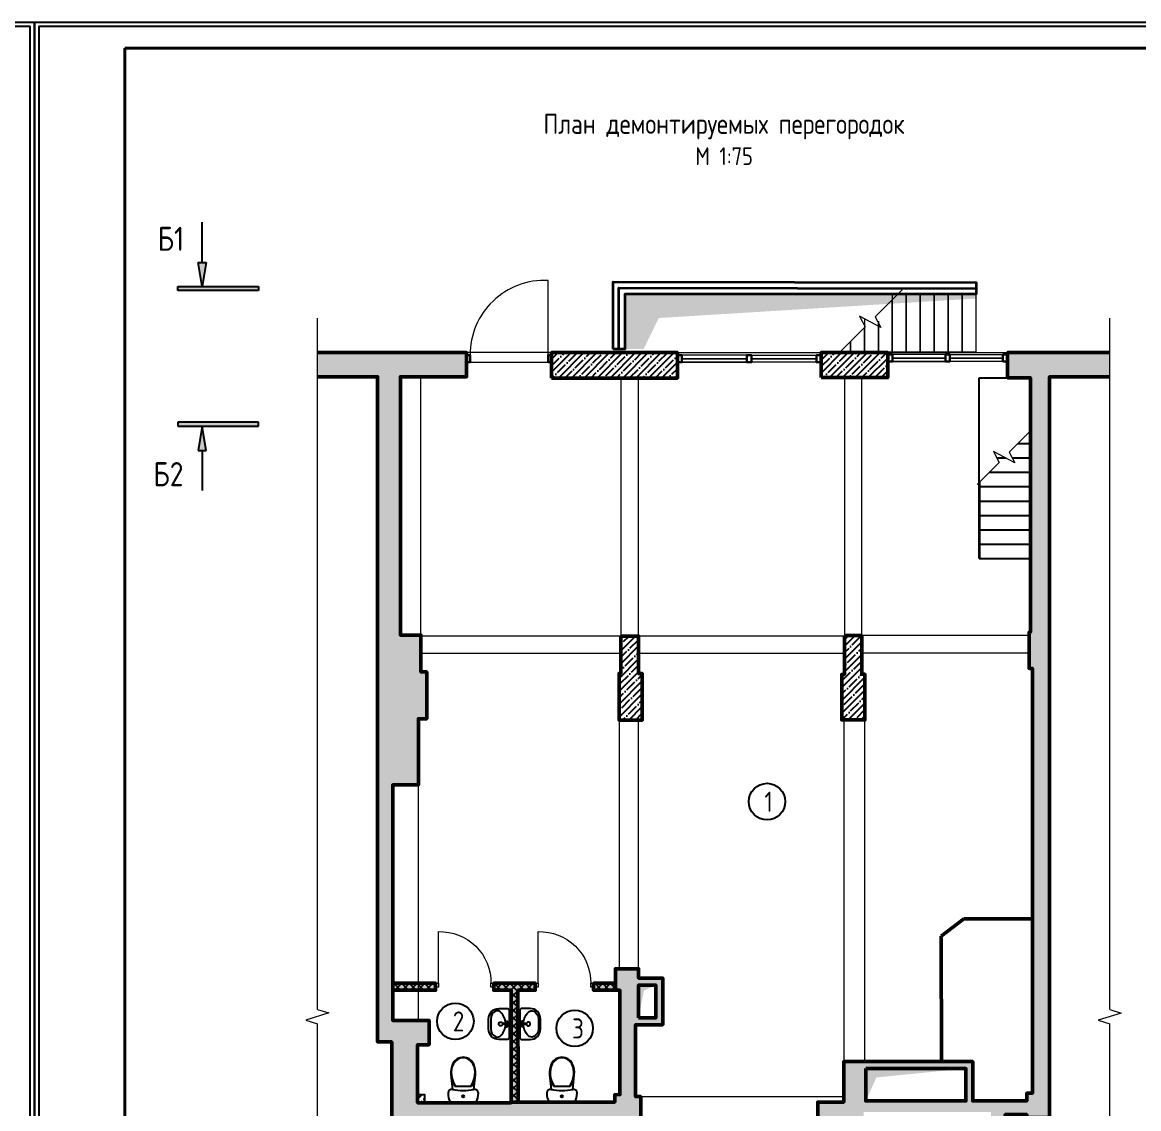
# Model space of a CAD drawing. Header units: millimetres. Extents: x -85477 to 745244, y -3684 to 128206.
# Drawn here: x 671153 to 690606, y 78440 to 97364 of the extents above; entities that cross this region are included whole.
import ezdxf
from ezdxf.enums import TextEntityAlignment as Align

# ---------------------------------------------------------------- set-up
doc = ezdxf.new("R2010")
doc.units = ezdxf.units.MM
doc.linetypes.add('ACAD_ISO02W100', pattern=[15, 12, -3])
for name, color, linetype in [('SANTEH', 30, 'Continuous'), ('БЛОКИ', 7, 'Continuous'), ('ФОРМАТ', 7, 'Continuous')]:
    doc.layers.add(name, color=color, linetype=linetype)
doc.layers.add('РАЗМЕРЫ', color=5, linetype='Continuous', lineweight=15)
doc.layers.add('СТЕНЫ 01', color=7, linetype='Continuous', lineweight=50)
doc.layers.add('ШТРИХОВКА', color=3, linetype='Continuous', transparency=0.5)
doc.styles.add('ism - 02', font='simplex.shx', dxfattribs={"width": 0.8, "oblique": 15, "height": 150})
doc.styles.get("Standard").update_dxf_attribs({"font": 'arial.ttf'})
doc.styles.add('TITLE', font='romant.shx', dxfattribs={"width": 0.8})
doc.linetypes.add('ограждение2', pattern='A,6.35,-2.54,[132,ltypeshp.shx,S=2.54,R=0,X=-2.54,Y=0],-2.54,25.4', length=36.83)
doc.dimstyles.new('горизонтальный М100', dxfattribs={"dimscale": 100, "dimtxt": 3, "dimasz": 2, "dimexe": 2, "dimexo": 1, "dimgap": 1, "dimtad": 1, "dimtih": 1, "dimtoh": 1, "dimdec": 0, "dimzin": 1, "dimdsep": 46, "dimtxsty": 'Standard', "dimblk": 'OBLIQUE', "dimcen": 0, "dimdle": 2, "dimadec": 0, "dimazin": 0, "dimtfac": 1, "dimtdec": 0, "dimtmove": 0, "dimatfit": 3, "dimfxl": 1, "dimtolj": 1, "dimtzin": 0, "dimarcsym": 0})

# ---------------------------------------------------------------- blocks, each defined once
blk = doc.blocks.new('*D318')
at = {"layer": 'Defpoints', "color": 0, "linetype": 'ByBlock', "ltscale": 1.333333, "transparency": 16777216}
for p in [(0, 594), (0, 594), (0, 0)]:
    blk.add_point(p, dxfattribs=at)
at = {"layer": 'ФОРМАТ', "color": 0, "linetype": 'ByBlock', "lineweight": -2, "ltscale": 1.333333, "transparency": 16777216}
blk.add_line((0, 0), (0, 594), dxfattribs=at)
at = {"layer": 'ФОРМАТ', "color": 0, "linetype": 'ByBlock', "lineweight": -2, "ltscale": 1.333333, "transparency": 16777216, "insert": (-25.29, 3.78), "char_height": 150, "attachment_point": 5, "style": 'ism - 02'}
blk.add_mtext('\\A1;{\\H0.012x;594}', dxfattribs=at)
blk = doc.blocks.new('_None')
blk = doc.blocks.new('*U379')
at = {"layer": 'РАЗМЕРЫ', "color": 0, "ltscale": 100}
for p, q in [((-330, -330), (141, 141)), ((-233, -515), (-604, -321)), ((-604, -321), (-507, -507)), ((-330, -330), (-233, -515)), ((-978, -978), (-507, -507))]:
    blk.add_line(p, q, dxfattribs=at)
blk = doc.blocks.new('*U125')
at = {"layer": 'РАЗМЕРЫ', "color": 0, "ltscale": 100}
for p, q in [((0, -11842.5), (0, 200)), ((0, -11842.5), (200, -11905)), ((200, -11905), (-200, -12030)), ((-200, -12030), (0, -12092.5)), ((0, -24135), (0, -12092.5))]:
    blk.add_line(p, q, dxfattribs=at)
blk = doc.blocks.new('WC LT_99')
at = {"layer": 'SANTEH', "linetype": 'Continuous'}
for p, q in [((31, 650), (18, 619)), ((409, 650), (31, 650)), ((422, 619), (409, 650)), ((2, 554), (0, 520)), ((0, 520), (5, 498)), ((8, 587), (2, 554)), ((5, 498), (20, 479)), ((18, 619), (8, 587)), ((420, 479), (435, 498)), ((432, 587), (422, 619)), ((438, 554), (432, 587)), ((435, 498), (440, 520)), ((440, 520), (438, 554)), ((20, 479), (40, 469)), ((40, 469), (64, 469)), ((64, 469), (41, 257)), ((60, 341), (48, 300)), ((68, 341), (56, 299)), ((77, 381), (60, 341)), ((86, 381), (68, 341)), ((98, 419), (77, 381)), ((107, 419), (86, 381)), ((342, 419), (98, 419)), ((354, 381), (333, 419)), ((363, 381), (342, 419)), ((372, 341), (354, 381)), ((380, 341), (363, 381)), ((384, 299), (372, 341)), ((399, 257), (376, 469)), ((376, 469), (400, 469)), ((392, 300), (380, 341)), ((400, 469), (420, 479)), ((41, 257), (39, 215)), ((39, 215), (44, 173)), ((48, 300), (41, 257)), ((44, 173), (54, 132)), ((49, 256), (47, 215)), ((47, 215), (52, 174)), ((56, 299), (49, 256)), ((52, 174), (62, 134)), ((378, 134), (388, 174)), ((391, 256), (384, 299)), ((386, 132), (396, 173)), ((388, 174), (393, 215)), ((393, 215), (391, 256)), ((399, 257), (392, 300)), ((396, 173), (401, 215)), ((401, 215), (399, 257)), ((54, 132), (70, 92)), ((62, 134), (78, 96)), ((70, 92), (97, 54)), ((78, 96), (102, 60)), ((97, 54), (132, 25)), ((102, 60), (136, 32)), ((132, 25), (174, 6)), ((136, 32), (176, 14)), ((174, 6), (220, 0)), ((176, 14), (220, 8)), ((220, 8), (264, 14)), ((220, 0), (266, 6)), ((264, 14), (304, 32)), ((266, 6), (308, 25)), ((304, 32), (338, 60)), ((308, 25), (343, 54)), ((338, 60), (362, 96)), ((343, 54), (370, 92)), ((362, 96), (378, 134)), ((370, 92), (386, 132))]:
    blk.add_line(p, q, dxfattribs=at)
blk.add_lwpolyline([(376, 469), (338, 475), (299, 480), (259, 483), (220, 484), (181, 483), (141, 480), (102, 475), (64, 469)], dxfattribs=at)
blk.add_circle((220, 567), 15, dxfattribs=at)
blk = doc.blocks.new('s_46')
at = {"ltscale": 600}
h = blk.add_hatch(color=256, dxfattribs=at)
edge = h.paths.add_edge_path()
edge.add_line((13, 62), (14, 54))
edge.add_ellipse((4, 52), major_axis=(-10.1, 0), ratio=1, start_angle=540, end_angle=550.1755, ccw=False)
edge.add_arc((4, 52), 10.1, 270, 360, ccw=False)
edge.add_line((4, 42), (4, 41))
edge.add_line((4, 41), (12, 41))
edge.add_arc((4, 52), 13.4, 304.6981, 406.4848)
h.paths.add_polyline_path([(4, 41), (-3, 41, 0.152567), (4, 39)])
h.paths.add_polyline_path([(12, 41), (4, 41), (4, 39, 0.152567)])
h.paths.add_polyline_path([(-6, 54), (-5, 62, 0.475833), (-3, 41), (4, 41), (4, 42, -0.46724)])
for p, q in [((-6, 52), (-1, 110)), ((-6, 52), (-1, 110)), ((9, 110), (14, 54)), ((14, 52), (9, 110)), ((14, 54), (14, 52))]:
    blk.add_line(p, q, dxfattribs=at)
blk.add_lwpolyline([(-221, 171, -0.414214), (-71, 321), (79, 321, -0.414214), (229, 171), (229, 41), (209, 21), (-201, 21), (-221, 41)], format="xyb", close=True, dxfattribs=at)
blk.add_lwpolyline([(12, 75, 0.181638), (172, 142, 0.326351), (188, 223, 0.289814), (79, 291), (-71, 291, 0.289814), (-179, 223, 0.326351), (-164, 142, 0.181638), (-4, 75)], format="xyb", dxfattribs=at)
for points in [[(-17, 67), (-17, 68), (-17, 68), (-17, 68), (-18, 68), (-18, 68), (-18, 68), (-18, 68), (-18, 68), (-18, 68), (-18, 69), (-19, 69), (-19, 69), (-19, 69), (-19, 69), (-19, 69), (-19, 69), (-19, 69), (-20, 69), (-20, 69), (-20, 69), (-20, 69), (-20, 70), (-21, 70), (-21, 70), (-21, 70), (-21, 70), (-21, 70), (-21, 70), (-22, 70), (-22, 71), (-22, 71), (-22, 71), (-22, 71), (-22, 70), (-23, 70), (-23, 70), (-23, 70), (-23, 70), (-23, 70), (-24, 71), (-24, 71), (-24, 71), (-24, 71), (-24, 71), (-25, 71), (-25, 71), (-25, 71), (-25, 71), (-25, 71), (-25, 71), (-26, 71), (-26, 71), (-26, 71), (-26, 71), (-26, 71), (-27, 71), (-27, 71), (-27, 71), (-27, 71), (-27, 71), (-28, 71), (-28, 71), (-28, 71), (-28, 71), (-28, 71), (-29, 71), (-29, 70), (-29, 70), (-29, 70), (-29, 70), (-30, 70), (-30, 70), (-30, 70), (-31, 70), (-31, 70), (-31, 70), (-31, 69), (-32, 68), (-32, 68), (-33, 68), (-33, 68), (-34, 68), (-34, 68), (-34, 68), (-34, 67), (-34, 67), (-34, 67), (-34, 67), (-35, 67), (-35, 66), (-35, 66), (-35, 66), (-35, 66), (-36, 66), (-36, 66), (-36, 66), (-36, 65), (-36, 65), (-36, 65), (-36, 65), (-36, 65), (-36, 64), (-36, 64), (-36, 64), (-36, 64), (-36, 64), (-37, 64), (-37, 64), (-37, 63), (-37, 63), (-37, 63), (-37, 63), (-37, 63), (-37, 63), (-37, 62), (-37, 62), (-37, 62), (-37, 62), (-37, 62), (-37, 61), (-37, 61), (-37, 61), (-38, 61), (-38, 61), (-38, 61), (-38, 60), (-38, 60), (-38, 60), (-38, 60), (-38, 60), (-38, 59), (-37, 59), (-37, 59), (-37, 59), (-37, 59), (-37, 58), (-38, 58), (-38, 58), (-38, 58), (-38, 58), (-38, 57), (-38, 57), (-38, 57), (-38, 57), (-38, 57), (-37, 57), (-37, 56), (-37, 56), (-37, 56), (-37, 56), (-37, 56), (-37, 55), (-37, 55), (-37, 55), (-37, 55), (-37, 55), (-37, 54), (-37, 54), (-37, 54), (-37, 54), (-37, 54), (-36, 54), (-36, 54), (-36, 53), (-36, 53), (-36, 53), (-36, 53), (-36, 53), (-36, 52), (-36, 52), (-36, 52), (-36, 52), (-36, 52), (-36, 52), (-35, 51), (-35, 51), (-35, 51), (-35, 51), (-35, 51), (-34, 51), (-34, 51), (-34, 51), (-34, 51), (-34, 50), (-34, 50), (-34, 50), (-34, 50), (-34, 50), (-34, 49), (-33, 49), (-33, 49), (-33, 49), (-33, 49), (-33, 49), (-32, 49), (-32, 49), (-32, 49), (-32, 49), (-32, 49), (-32, 49), (-31, 48), (-31, 48), (-31, 48), (-31, 48), (-31, 48), (-31, 48), (-31, 48), (-30, 48), (-30, 48), (-30, 48), (-30, 48), (-30, 48), (-29, 48), (-29, 48), (-29, 47), (-29, 47), (-29, 47), (-28, 47), (-28, 47), (-28, 47), (-28, 47), (-28, 47), (-28, 47), (-27, 47), (-27, 47), (-27, 47), (-27, 47), (-27, 47), (-26, 47), (-26, 47), (-26, 47), (-26, 47), (-26, 47), (-25, 47), (-25, 47), (-25, 47), (-25, 46), (-25, 46), (-25, 47), (-24, 47), (-24, 47), (-24, 47), (-24, 47), (-24, 47), (-23, 47), (-23, 47), (-23, 47), (-23, 47), (-23, 47), (-22, 47), (-22, 47), (-22, 47), (-22, 47), (-22, 47), (-22, 47), (-21, 47), (-21, 47), (-21, 48), (-21, 48), (-21, 48), (-21, 48), (-20, 48), (-20, 48), (-20, 48), (-20, 48), (-20, 48), (-19, 48), (-19, 48), (-19, 48), (-19, 48), (-19, 48), (-19, 49), (-19, 49), (-18, 49), (-18, 49), (-18, 49), (-18, 50), (-18, 50), (-18, 50), (-18, 50), (-17, 50), (-17, 50), (-17, 50), (-17, 50), (-17, 50), (-17, 50), (-16, 50), (-16, 51), (-16, 51), (-16, 51), (-16, 51), (-16, 51), (-16, 52), (-16, 52), (-16, 52), (-16, 52), (-15, 52), (-15, 52), (-15, 52), (-15, 53), (-15, 53), (-15, 53), (-15, 53), (-15, 53), (-15, 53), (-15, 54), (-15, 54), (-15, 54), (-15, 54), (-15, 54), (-14, 55), (-14, 55), (-14, 55), (-14, 55), (-14, 55), (-14, 55), (-14, 56), (-14, 56), (-14, 56), (-14, 56), (-14, 56), (-14, 56), (-14, 57), (-14, 57), (-14, 57), (-14, 57), (-14, 57), (-14, 58), (-14, 58), (-13, 58), (-13, 58), (-13, 58), (-13, 59), (-13, 59), (-13, 59), (-13, 59), (-13, 59), (-13, 60), (-14, 60), (-14, 60), (-14, 60), (-14, 60), (-14, 60), (-14, 61), (-14, 61), (-14, 61), (-14, 61), (-14, 61), (-14, 62), (-14, 62), (-14, 62), (-14, 62), (-14, 62), (-14, 62), (-14, 63), (-14, 63), (-14, 63), (-15, 63), (-15, 63), (-15, 64), (-15, 64), (-15, 64), (-15, 64), (-15, 64), (-15, 65), (-15, 65), (-15, 65), (-15, 65), (-15, 65), (-15, 65), (-15, 65), (-16, 65), (-16, 66), (-16, 66), (-16, 66), (-16, 66), (-16, 66), (-16, 67), (-16, 67), (-16, 67), (-16, 67), (-17, 67), (-17, 67)], [(22, 61), (22, 61), (22, 61), (22, 62), (22, 62), (22, 62), (22, 62), (22, 62), (22, 62), (23, 63), (23, 63), (23, 63), (23, 63), (23, 63), (23, 64), (23, 64), (23, 64), (23, 64), (23, 64), (23, 65), (23, 65), (23, 65), (23, 65), (24, 65), (24, 65), (24, 65), (24, 65), (24, 66), (24, 66), (24, 66), (25, 66), (25, 66), (25, 67), (25, 67), (25, 67), (25, 67), (25, 67), (25, 67), (25, 67), (25, 68), (26, 68), (26, 68), (26, 68), (26, 68), (26, 68), (27, 68), (27, 68), (27, 68), (27, 69), (27, 69), (27, 69), (27, 69), (27, 69), (28, 69), (28, 69), (28, 69), (28, 69), (28, 69), (29, 69), (29, 69), (29, 70), (29, 70), (29, 70), (29, 70), (30, 70), (30, 70), (30, 70), (30, 70), (30, 71), (30, 71), (31, 71), (31, 71), (31, 70), (31, 70), (31, 70), (32, 70), (32, 70), (32, 70), (32, 71), (32, 71), (32, 71), (33, 71), (33, 71), (33, 71), (33, 71), (33, 71), (34, 71), (34, 71), (34, 71), (34, 71), (34, 71), (34, 71), (35, 71), (35, 71), (35, 71), (35, 71), (36, 71), (36, 71), (36, 71), (36, 71), (36, 71), (36, 71), (37, 71), (37, 71), (37, 71), (37, 70), (37, 70), (38, 70), (38, 70), (38, 70), (38, 70), (39, 70), (39, 70), (39, 70), (40, 70), (40, 69), (40, 68), (41, 68), (41, 68), (42, 68), (42, 68), (42, 68), (42, 68), (42, 67), (43, 67), (43, 67), (43, 67), (43, 67), (43, 66), (43, 66), (44, 66), (44, 66), (44, 66), (44, 66), (44, 66), (44, 65), (44, 65), (44, 65), (44, 65), (44, 65), (44, 64), (44, 64), (45, 64), (45, 64), (45, 64), (45, 64), (45, 64), (45, 63), (45, 63), (45, 63), (45, 63), (45, 63), (45, 63), (45, 62), (45, 62), (45, 62), (45, 62), (45, 62), (46, 61), (46, 61), (46, 61), (46, 61), (46, 61), (46, 61), (46, 60), (46, 60), (46, 60), (46, 60), (46, 60), (46, 59), (46, 59), (46, 59), (46, 59), (46, 59), (46, 58), (46, 58), (46, 58), (46, 58), (46, 58), (46, 57), (46, 57), (46, 57), (46, 57), (46, 57), (46, 57), (46, 56), (46, 56), (45, 56), (45, 56), (45, 56), (45, 55), (45, 55), (45, 55), (45, 55), (45, 55), (45, 54), (45, 54), (45, 54), (45, 54), (45, 54), (45, 54), (45, 54), (45, 53), (44, 53), (44, 53), (44, 53), (44, 53), (44, 52), (44, 52), (44, 52), (44, 52), (44, 52), (44, 52), (44, 51), (44, 51), (43, 51), (43, 51), (43, 51), (43, 51), (43, 51), (43, 51), (42, 51), (42, 50), (42, 50), (42, 50), (42, 50), (42, 50), (42, 49), (42, 49), (42, 49), (41, 49), (41, 49), (41, 49), (41, 49), (41, 49), (40, 49), (40, 49), (40, 49), (40, 49), (40, 48), (40, 48), (40, 48), (39, 48), (39, 48), (39, 48), (39, 48), (39, 48), (39, 48), (38, 48), (38, 48), (38, 48), (38, 48), (38, 48), (37, 47), (37, 47), (37, 47), (37, 47), (37, 47), (37, 47), (36, 47), (36, 47), (36, 47), (36, 47), (36, 47), (36, 47), (35, 47), (35, 47), (35, 47), (35, 47), (34, 47), (34, 47), (34, 47), (34, 47), (34, 47), (34, 47), (33, 46), (33, 46), (33, 47), (33, 47), (33, 47), (32, 47), (32, 47), (32, 47), (32, 47), (32, 47), (32, 47), (31, 47), (31, 47), (31, 47), (31, 47), (31, 47), (30, 47), (30, 47), (30, 47), (30, 47), (30, 47), (30, 48), (29, 48), (29, 48), (29, 48), (29, 48), (29, 48), (29, 48), (28, 48), (28, 48), (28, 48), (28, 48), (28, 48), (27, 48), (27, 48), (27, 49), (27, 49), (27, 49), (27, 49), (27, 49), (27, 50), (26, 50), (26, 50), (26, 50), (26, 50), (26, 50), (25, 50), (25, 50), (25, 50), (25, 50), (25, 50), (25, 51), (25, 51), (25, 51), (25, 51), (25, 51), (24, 52), (24, 52), (24, 52), (24, 52), (24, 52), (24, 52), (24, 52), (23, 53), (23, 53), (23, 53), (23, 53), (23, 53), (23, 53), (23, 54), (23, 54), (23, 54), (23, 54), (23, 54), (23, 55), (23, 55), (23, 55), (22, 55), (22, 55), (22, 55), (22, 56), (22, 56), (22, 56), (22, 56), (22, 56), (22, 56), (22, 57), (22, 57), (22, 57), (22, 57), (22, 57), (22, 58), (22, 58), (22, 58), (22, 58), (22, 58), (22, 59), (22, 59), (22, 59), (22, 59), (22, 59), (22, 60), (22, 60), (22, 60), (22, 60), (22, 60), (22, 60), (22, 61), (22, 61)]]:
    blk.add_lwpolyline(points, close=True, dxfattribs=at)
blk.add_circle((4, 146), 28, dxfattribs=at)
for centre, radius, start, end in [((4, 52), 10.1, 169.8245, 0), ((4, 108), 5.42, 24.6783, 155.3217)]:
    blk.add_arc(centre, radius, start, end, dxfattribs=at)
for centre, major_axis, ratio, start_param, end_param in [((4, 52), (-10.1, 0), 1, 6.10559, 9.602373), ((4, 110), (-4.93, 0), 0.641024, 3.141593, 6.283185)]:
    blk.add_ellipse(centre, major_axis=major_axis, ratio=ratio, start_param=start_param, end_param=end_param, dxfattribs=at)
blk = doc.blocks.new('*U133')
h = blk.add_hatch(color=0)
h.paths.add_polyline_path([(-750, 325), (-700, 325), (-700, 25)])
h.paths.add_polyline_path([(-700, 25), (-700, 325), (-650, 325)])
h.paths.add_polyline_path([(0, 25), (0, -25), (-1000, -25), (-1000, 25)])
h = blk.add_hatch(color=0)
h.paths.add_polyline_path([(11881, 325), (11831, 325), (11831, 25)])
h.paths.add_polyline_path([(11831, 25), (11831, 325), (11781, 325)])
h.paths.add_polyline_path([(11131, 25), (11131, -25), (12131, -25), (12131, 25)])
at = {"color": 0}
for p, q in [((-700, 325), (-700, 825)), ((11831, 325), (11831, 825)), ((-750, 325), (-650, 325)), ((-700, 25), (-750, 325)), ((-650, 325), (-700, 25)), ((11881, 325), (11781, 325)), ((11781, 325), (11831, 25)), ((11831, 25), (11881, 325)), ((-1000, 25), (0, 25)), ((-1000, -25), (-1000, 25)), ((0, 25), (0, -25)), ((12131, 25), (11131, 25)), ((11131, 25), (11131, -25)), ((12131, -25), (12131, 25)), ((0, -25), (-1000, -25)), ((11131, -25), (12131, -25))]:
    blk.add_line(p, q, dxfattribs=at)
at = {"color": 0, "style": 'TITLE', "width": 0.8}
for tag, p in [('ЗНАЧЕНИЕ_2', (-1070, 615)), ('ЗНАЧЕНИЕ_1', (12251, 620))]:
    blk.add_attdef(tag, text='', height=300, dxfattribs=at).set_placement(p, align=Align.MIDDLE_CENTER)
blk = doc.blocks.new('*U134')
h = blk.add_hatch(color=0)
h.paths.add_polyline_path([(-750, -325), (-700, -325), (-700, -25)])
h.paths.add_polyline_path([(-700, -25), (-700, -325), (-650, -325)])
h.paths.add_polyline_path([(0, -25), (0, 25), (-1000, 25), (-1000, -25)])
h = blk.add_hatch(color=0)
h.paths.add_polyline_path([(11881, -325), (11831, -325), (11831, -25)])
h.paths.add_polyline_path([(11831, -25), (11831, -325), (11781, -325)])
h.paths.add_polyline_path([(11131, -25), (11131, 25), (12131, 25), (12131, -25)])
at = {"color": 0}
for p, q in [((0, 25), (-1000, 25)), ((-1000, 25), (-1000, -25)), ((0, -25), (0, 25)), ((11131, -25), (11131, 25)), ((11131, 25), (12131, 25)), ((12131, 25), (12131, -25)), ((-1000, -25), (0, -25)), ((-700, -25), (-750, -325)), ((-650, -325), (-700, -25)), ((12131, -25), (11131, -25)), ((11781, -325), (11831, -25)), ((11831, -25), (11881, -325)), ((-750, -325), (-650, -325)), ((-700, -325), (-700, -825)), ((11881, -325), (11781, -325)), ((11831, -325), (11831, -825))]:
    blk.add_line(p, q, dxfattribs=at)
at = {"color": 0, "style": 'TITLE', "width": 0.8}
for tag, p in [('ЗНАЧЕНИЕ_2', (-1060, -615)), ('ЗНАЧЕНИЕ_1', (12220, -620))]:
    blk.add_attdef(tag, text='', height=300, dxfattribs=at).set_placement(p, align=Align.MIDDLE_CENTER)
blk = doc.blocks.new('*U1236')
at = {"layer": 'РАЗМЕРЫ', "color": 0, "ltscale": 100}
for p, q in [((-243, -243), (141, 141)), ((-146, -429), (-517, -234)), ((-517, -234), (-420, -420)), ((-243, -243), (-146, -429)), ((-804, -804), (-420, -420))]:
    blk.add_line(p, q, dxfattribs=at)
blk = doc.blocks.new('*U316')
at = {"layer": 'ФОРМАТ', "linetype": 'ByBlock', "lineweight": -2, "ltscale": 1.333333}
for p, q in [((0, 594), (-420, 594)), ((-420, 594), (-420, 0)), ((0, 0), (0, 594))]:
    blk.add_line(p, q, dxfattribs=at)
blk.add_lwpolyline([(-419, 1), (-1, 1), (-1, 593), (-419, 593)], close=True, dxfattribs=at)
at = {"layer": 'ФОРМАТ', "linetype": 'ByBlock', "lineweight": 40}
blk.add_lwpolyline([(-399, 588), (-6, 588), (-6, 6), (-399, 6)], close=True, dxfattribs=at)
at = {"layer": 'ФОРМАТ', "linetype": 'ByBlock', "lineweight": -2, "ltscale": 1.333333}
dim = blk.add_linear_dim(base=(0, 594), p1=(0, 0), p2=(0, 594), angle=90, text='{\\H0.012x;<>}', dimstyle='горизонтальный М100', override={"dimscale": 1, "dimasz": 0, "dimexe": 0, "dimexo": 0, "dimtxsty": 'ism - 02', "dimblk1": 'None', "dimblk2": 'None', "dimsah": 1, "dimdle": 0, "dimse1": 1, "dimse2": 1, "dimtmove": 2, "dimfxl": 0}, dxfattribs=at)
dim.commit()
dim.dimension.update_dxf_attribs({"geometry": '*D318', "text_midpoint": (-25.29, 3.78), "dimtype": 160})

msp = doc.modelspace()

# ---------------------------------------------------------------- hatches: boundary and pattern name
h = msp.add_hatch()
h.set_pattern_fill('ANSI37', color=3, scale=30, style=0)
h.paths.add_polyline_path([(681107.3, 80503.3), (681487.3, 80503.3), (681487.3, 80623.3), (681107.3, 80623.3)])
h.paths.add_polyline_path([(678354.3, 80503.3), (677609.3, 80503.3), (677609.3, 80623.3), (678354.3, 80623.3)])
edge = h.paths.add_edge_path()
edge.add_line((679791.5, 78552.8), (679669.5, 78552.8))
edge.add_line((679669.5, 78552.8), (679669.5, 80503.3))
edge.add_line((679669.5, 80503.3), (679368.3, 80503.3))
edge.add_line((679368.3, 80503.3), (679368.3, 80623.3))
edge.add_line((679368.3, 80623.3), (680090.6, 80623.3))
edge.add_line((680090.6, 80623.3), (680090.6, 80503.3))
edge.add_line((680090.6, 80503.3), (679789.5, 80503.3))
edge.add_line((679789.5, 80503.3), (679791.5, 78553.6))
at = {"layer": 'ШТРИХОВКА', "true_color": 0x636466}
h = msp.add_hatch(color=251, dxfattribs=at)
h.dxf.hatch_style = 1
h.paths.add_polyline_path([(681650.6, 91671.5), (681979, 91671.8), (682243.9, 92212.7), (687775.6, 92552.6), (687775.6, 92629.7), (681650.6, 92629.7)])
at = {"layer": 'ШТРИХОВКА', "true_color": 0x000000}
h = msp.add_hatch(dxfattribs=at)
h.set_pattern_fill('ANSI35', color=18, scale=25)
h.paths.add_polyline_path([(678264.3, 76160.3), (677980.3, 76160.3), (677980.3, 75600.3), (678264.3, 75600.3)], flags=16)
h.paths.add_polyline_path([(681891.3, 80021.3), (682191.3, 80021.3), (682191.3, 80593.3), (681891.3, 80593.3)], flags=16)
h.paths.add_polyline_path([(676296.2, 68894.3), (677291.3, 68894.3), (677291.3, 75600.3), (677591.3, 75600.3), (677591.3, 79603.3), (677342.3, 79603.3), (677342.3, 91189.3), (676296.2, 91189.4), (676296.2, 91609.4), (678894.3, 91609.4), (678894.3, 91189.3), (677742.3, 91189.3), (677742.3, 86690.3), (678099.3, 86690.3), (678099.3, 86047.3), (678199.3, 86047.3), (678199.3, 85233.3), (678054.3, 85233.3), (678054.3, 84078.3), (677609.3, 84078.3), (677609.3, 80623.3), (678354.3, 80623.3), (678354.3, 80503.3), (677609.3, 80503.3), (677609.3, 79978.3), (678239.9, 79978.3), (678239.9, 79553.3), (678039.5, 79553.3), (678039.5, 78543.3), (679669.5, 78543.3), (679669.5, 80503.3), (679368.3, 80503.3), (679368.3, 80623.3), (680090.6, 80623.3), (680090.6, 80503.3), (679789.5, 80503), (679791.5, 78553.6), (681477.3, 78553.6), (681477.3, 78683.3), (681567, 78683.3), (681567, 80503), (681487.3, 80503), (681487.3, 80503.3), (681107.3, 80503.3), (681107.3, 80623.3), (681487.3, 80623.3), (681487.3, 80878.3), (681891.3, 80878.3), (681891.3, 80713.3), (682311.3, 80713.3), (682311.3, 79901.3), (681838.3, 79901.3), (681838.3, 78649.3), (681928.3, 78649.3), (681928.3, 78229.3), (677980.3, 78229.3), (677980.3, 76280.3), (678384.3, 76280.3), (678384.3, 75480.3), (678186.3, 75480.3), (678186.3, 75210.3), (677591.3, 75210.3), (677591.3, 70568.3), (678029.3, 70568.3), (678029.3, 69418.3), (678179.3, 69418.3), (678179.3, 68894.3), (678469.3, 68894.3), (678469.3, 68360.3), (676296.2, 68360.3)])
h = msp.add_hatch(dxfattribs=at)
h.set_pattern_fill('ANSI35', color=18, scale=25)
h.paths.add_polyline_path([(685071.3, 91175.3), (686233.3, 91175.3), (686233.3, 91609.3), (685071.3, 91609.3)])
h.paths.add_polyline_path([(680374.3, 91166.3), (682567.3, 91166.3), (682567.3, 91609.3), (680374.3, 91609.3)])
h = msp.add_hatch(dxfattribs=at)
h.set_pattern_fill('ANSI35', color=18, scale=25)
h.paths.add_polyline_path([(685850.3, 79138.3), (687595.3, 79138.3), (687595.3, 78573.3), (685850.3, 78573.3)], flags=16)
h.paths.add_polyline_path([(690100.5, 68897.9), (690100.5, 68358.3), (687664.3, 68358.3), (687664.3, 68898.3), (687946.3, 68898.3), (687946.3, 75274.3), (688056.3, 75274.3), (688056.3, 75850.3), (685863.3, 75850.3), (685863.3, 76524.3), (685167.3, 76524.3), (685167.3, 76027.3), (684767.3, 76027.3), (684767.3, 76834.3), (685012.3, 76834.3), (685012.3, 77019.3), (685152.3, 77019.3), (685152.3, 76869.3), (685197.3, 76869.3), (685197.3, 76741.3), (686320.3, 76741.3), (686320.3, 76581.3), (686062.3, 76581.3), (686062.3, 76031.3), (688027.3, 76031.2), (688027.3, 76581.5), (687582.8, 76581), (687582.8, 76831.5), (688028.6, 76831.2), (688030.8, 78381.3), (685815.3, 78381.3), (685815.3, 78259.3), (685147.3, 78259.3), (685147.3, 78029.3), (685012.3, 78029.3), (685012.3, 78553.3), (685465.3, 78553.3), (685465.3, 79258.3), (687715.3, 79258.3), (687715.3, 78573.3), (688654.3, 78573.3), (688654.3, 78708.3), (688754.3, 78708.3), (688754.3, 86108.3), (688696.3, 86108.3), (688696.3, 86738.3), (688719.3, 86738.3), (688719.3, 91173.3), (688321.3, 91173.3), (688321.3, 91609.3), (690100.5, 91609.3), (690100.5, 91189.3), (689054.3, 91189.3), (689054.3, 78288.3), (688654.3, 78288.3), (688654.3, 78335.9), (688279.3, 78336.8), (688279.3, 75850.3), (688177.8, 75850.3), (688177.8, 75274.3), (688246.3, 75274.3), (688246.3, 68902.8)])
h = msp.add_hatch(dxfattribs=at)
h.set_pattern_fill('ANSI35', color=18, scale=25)
h.paths.add_polyline_path([(685479.3, 86681.3), (685781.3, 86681.3), (685781.3, 86006.3), (685836.3, 86006.3), (685836.3, 85211.3), (685432.3, 85211.3), (685432.3, 86003.3), (685479.3, 86003.3)])
h.paths.add_polyline_path([(681581.3, 86672.3), (681891.3, 86672.3), (681891.3, 86017.3), (681956.3, 86017.3), (681956.3, 85209.3), (681551.3, 85209.3), (681551.3, 86021.3), (681581.3, 86021.3)])
at = {"layer": 'ШТРИХОВКА', "true_color": 0x636466}
h = msp.add_hatch(color=251, dxfattribs=at)
h.dxf.hatch_style = 1
h.paths.add_polyline_path([(681891.3, 80021.3), (681983.2, 80494.8), (682191.3, 80593.3), (681891.3, 80593.3)])
h = msp.add_hatch(color=251, dxfattribs=at)
h.dxf.hatch_style = 1
h.paths.add_polyline_path([(685850.3, 78573.3), (686035.5, 78984.1), (687595.3, 79138.3), (685850.3, 79138.3)])
at = {"layer": 'ШТРИХОВКА', "true_color": 0x000000}
h = msp.add_hatch(dxfattribs=at)
h.set_pattern_fill('ANSI35', color=18, scale=25)
h.paths.add_polyline_path([(678039.5, 78543.3), (678169.5, 78543.3), (678169.5, 78683.3), (678039.5, 78683.3)])

# ---------------------------------------------------------------- linework, layer by layer
for p, q in [((687828, 91172.2), (688321.3, 91173.3)), ((687828, 90275), (687828, 91172.2)), ((687828, 88025), (687828, 90275)), ((688498.9, 90025), (688721.8, 90025)), ((688132.7, 89775), (688284.2, 89775)), ((688402.1, 89775), (688721.8, 89775)), ((687998.9, 89525), (688721.8, 89525)), ((687828, 89275), (688721.8, 89275)), ((687828, 89025), (688721.8, 89025)), ((687828, 88775), (688721.8, 88775)), ((687828, 88525), (688721.8, 88525)), ((687828, 88275), (688721.8, 88275)), ((687828, 88025), (688721.8, 88025))]:
    msp.add_line(p, q)
at = {"color": 3, "lineweight": 50}
for p, q in [((687561.9, 81747.6), (687166.8, 81445.4)), ((688754.3, 81747.6), (687561.9, 81747.6)), ((687166.8, 81445.4), (687167.3, 79258.3))]:
    msp.add_line(p, q, dxfattribs=at)
at = {"const_width": 50}
msp.add_lwpolyline([(687828, 89354.1), (687828, 88025)], dxfattribs=at)
at = {"color": 3, "lineweight": 50}
for points in [[(678354.3, 80503.3), (677609.3, 80503.3), (677609.3, 80623.3), (678354.3, 80623.3)], [(681107.3, 80503.3), (681487.3, 80503.3), (681487.3, 80623.3), (681107.3, 80623.3)]]:
    msp.add_lwpolyline(points, close=True, dxfattribs=at)
msp.add_lwpolyline([(679791.5, 78552.8), (679669.5, 78552.8), (679669.5, 80503.3), (679368.3, 80503.3), (679368.3, 80623.3), (680090.6, 80623.3), (680090.6, 80503.3), (679789.5, 80503.3), (679791.5, 78553.6)], dxfattribs=at)
for centre in [(684129.6, 83788.5), (678699.9, 79961.1), (680778.2, 79839.2)]:
    msp.add_circle(centre, 318.6)
at = {"layer": 'РАЗМЕРЫ', "color": 4}
msp.add_lwpolyline([(680314.3, 91566.3), (680314.3, 92866.3, 0.4297494), (678954.3, 91566.3)], format="xyb", dxfattribs=at)
at = {"layer": 'РАЗМЕРЫ', "color": 0, "lineweight": 35}
msp.add_lwpolyline([(681448.7, 91671.4), (681451, 92841.4), (687776, 92829.5), (687775.6, 92629.5), (681650.6, 92629.7), (681650.6, 91671.5)], close=True, dxfattribs=at)
at = {"layer": 'РАЗМЕРЫ', "color": 0, "linetype": 'ограждение2', "lineweight": 35, "ltscale": 0.2}
msp.add_lwpolyline([(681549.7, 91671.5), (681549.7, 92741.2), (687775.8, 92729.5)], dxfattribs=at)
at = {"layer": 'РАЗМЕРЫ', "color": 0}
for points in [[(686556.9, 92629.5), (686313.1, 92629.5), (686313.1, 91621.3), (686556.9, 91621.3)], [(686800.6, 92629.5), (686556.9, 92629.5), (686556.9, 91621.3), (686800.6, 91621.3)], [(687044.4, 92629.5), (686800.6, 92629.5), (686800.6, 91621.3), (687044.4, 91621.3)], [(687288.1, 92629.5), (687044.4, 92629.5), (687044.4, 91621.3), (687288.1, 91621.3)], [(687531.9, 92629.5), (687288.1, 92629.5), (687288.1, 91621.3), (687531.9, 91621.3)], [(687775.6, 92629.5), (687531.9, 92629.5), (687531.9, 91621.3), (687775.6, 91621.3)]]:
    msp.add_lwpolyline(points, close=True, dxfattribs=at)
for points in [[(686069.4, 92155.9), (686069.4, 91621.3), (686313.1, 91621.3), (686313.1, 92531.7)], [(685581.9, 91800.5), (685581.9, 91621.3), (685825.6, 91621.3), (685825.6, 92044.2)], [(685825.6, 92200.5), (685825.6, 91621.3), (686069.4, 91621.3), (686069.4, 92155.9)], [(685402.7, 91621.3), (685581.9, 91621.3), (685581.9, 91800.5)]]:
    msp.add_lwpolyline(points, dxfattribs=at)
for points in [[(686069.4, 92125.4, 0, 0, 0), (687439.6, 92125.4, 112, 0, 0), (687775.6, 92125.4, 0, 0, 0)], [(688274.9, 89529.9, 0, 0, 0), (688274.9, 88350.6, 112, 0, 0), (688274.9, 88025, 0, 0, 0)]]:
    msp.add_lwpolyline(points, format="xyseb", dxfattribs=at)
at = {"layer": 'РАЗМЕРЫ', "color": 0, "ltscale": 0.5}
msp.add_lwpolyline([(677591.3, 75600.3), (677591.3, 79603.3), (677342.3, 79603.3), (677342.3, 91189.3), (676296.2, 91189.4), (676296.2, 91609.4), (678894.3, 91609.4), (678894.3, 91189.3), (677742.3, 91189.3), (677742.3, 86690.3), (678099.3, 86690.3), (678099.3, 86047.3), (678199.3, 86047.3), (678199.3, 85233.3), (678054.3, 85233.3), (678054.3, 84078.3), (677609.3, 84078.3), (677609.3, 80623.3), (678354.3, 80623.3), (678354.3, 80503.3), (677609.3, 80503.3), (677609.3, 79978.3), (678239.9, 79978.3), (678239.9, 79553.3), (678039.5, 79553.3), (678039.5, 78543.3), (679669.5, 78543.3), (679669.5, 80503.3), (679368.3, 80503.3), (679368.3, 80623.3), (680090.6, 80623.3), (680090.6, 80503.3), (679789.5, 80503), (679791.5, 78553.6), (681477.3, 78553.6), (681477.3, 78683.3), (681567, 78683.3), (681567, 80503), (681487.3, 80503), (681487.3, 80503.3), (681107.3, 80503.3), (681107.3, 80623.3), (681487.3, 80623.3), (681487.3, 80878.3), (681891.3, 80878.3), (681891.3, 80713.3), (682311.3, 80713.3), (682311.3, 79901.3), (681838.3, 79901.3), (681838.3, 78649.3), (681928.3, 78649.3), (681928.3, 78229.3)], dxfattribs=at)
at = {"layer": 'РАЗМЕРЫ', "color": 4}
for points in [[(680374.3, 91609.3), (678894.3, 91609.3), (678894.3, 91446.3), (680374.3, 91446.3)], [(682567.3, 91609.3), (685071.3, 91609.3), (685071.3, 91443.3), (682567.3, 91443.3)], [(683779.3, 91563.3), (682647.3, 91563.3), (682647.3, 91503.3), (683779.3, 91503.3)], [(683779.3, 91503.3), (682647.3, 91503.3), (682647.3, 91443.3), (683779.3, 91443.3)], [(683859.3, 91563.3), (684991.3, 91563.3), (684991.3, 91503.3), (683859.3, 91503.3)], [(683859.3, 91503.3), (684991.3, 91503.3), (684991.3, 91443.3), (683859.3, 91443.3)], [(686233.3, 91609.3), (688321.3, 91609.3), (688321.3, 91455.3), (686233.3, 91455.3)], [(687237.3, 91575.3), (686313.3, 91575.3), (686313.3, 91515.3), (687237.3, 91515.3)], [(687237.3, 91515.3), (686313.3, 91515.3), (686313.3, 91455.3), (687237.3, 91455.3)], [(687317.3, 91575.3), (688241.3, 91575.3), (688241.3, 91515.3), (687317.3, 91515.3)], [(687317.3, 91515.3), (688241.3, 91515.3), (688241.3, 91455.3), (687317.3, 91455.3)]]:
    msp.add_lwpolyline(points, close=True, dxfattribs=at)
at = {"layer": 'РАЗМЕРЫ', "color": 4, "lineweight": 30}
for points in [[(678954.3, 91446.3), (678954.3, 91566.3), (678894.3, 91566.3), (678894.3, 91446.3)], [(680374.3, 91446.3), (680374.3, 91566.3), (680314.3, 91566.3), (680314.3, 91446.3)], [(682567.3, 91563.3), (682567.3, 91443.3), (682647.3, 91443.3), (682647.3, 91563.3)], [(683779.3, 91563.3), (683779.3, 91443.3), (683859.3, 91443.3), (683859.3, 91563.3)], [(685071.3, 91563.3), (685071.3, 91443.3), (684991.3, 91443.3), (684991.3, 91563.3)], [(686233.3, 91575.3), (686233.3, 91455.3), (686313.3, 91455.3), (686313.3, 91575.3)], [(687237.3, 91575.3), (687237.3, 91455.3), (687317.3, 91455.3), (687317.3, 91575.3)], [(688321.3, 91575.3), (688321.3, 91455.3), (688241.3, 91455.3), (688241.3, 91575.3)]]:
    msp.add_lwpolyline(points, close=True, dxfattribs=at)
at = {"layer": 'РАЗМЕРЫ', "color": 0, "linetype": 'ACAD_ISO02W100', "ltscale": 0.5}
for points in [[(677742.3, 91189.3), (677742.3, 86690.3), (678099.3, 86690.3), (678099.3, 91189.3)], [(681581.3, 86672.3), (681891.3, 86672.3), (681891.3, 91166.3), (681581.3, 91166.3)], [(685479.3, 86681.3), (685781.3, 86681.3), (685781.3, 91175.3), (685479.3, 91175.3)], [(678099.3, 86672.3), (678099.3, 86372.3), (681581.3, 86372.3), (681581.3, 86672.3)], [(681891.3, 86672.3), (681891.3, 86372.3), (685479.3, 86372.3), (685479.3, 86672.3)], [(685781.3, 86681.3), (685781.3, 86381.3), (688696.3, 86381.3), (688696.3, 86681.3)], [(681551.3, 85209.3), (681551.3, 80878.3), (681891.3, 80878.3), (681891.3, 85209.3)], [(685465.3, 85211.3), (685465.3, 79258.3), (685836.3, 79258.3), (685836.3, 85211.3)], [(677609.3, 84078.3), (677609.3, 79978.3), (678054.3, 79978.3), (678054.3, 84078.3)], [(681928.3, 78649.3), (685465.3, 78649.3), (685465.3, 78553.3), (685012.3, 78553.3), (685012.3, 78229.3), (681928.3, 78229.3)]]:
    msp.add_lwpolyline(points, close=True, dxfattribs=at)
at = {"layer": 'РАЗМЕРЫ', "color": 30}
for points in [[(678404.3, 80623.3), (678404.3, 81523.3, -0.4293945), (679318.3, 80623.3)], [(680140.6, 80623.3), (680140.6, 81523.3, -0.4272815), (681057.3, 80623.3)]]:
    msp.add_lwpolyline(points, format="xyb", dxfattribs=at)
for points in [[(678354.3, 80623.3), (678404.3, 80623.3), (678404.3, 80553.3), (678354.3, 80553.3)], [(679318.3, 80623.3), (679368.3, 80623.3), (679368.3, 80553.3), (679318.3, 80553.3)], [(680090.6, 80623.3), (680140.6, 80623.3), (680140.6, 80553.3), (680090.6, 80553.3)], [(681057.3, 80623.3), (681107.3, 80623.3), (681107.3, 80553.3), (681057.3, 80553.3)]]:
    msp.add_lwpolyline(points, close=True, dxfattribs=at)
at = {"layer": 'СТЕНЫ 01'}
for points in [[(676296.2, 91609.4), (678894.3, 91609.3), (678894.3, 91189.3), (677742.3, 91189.3), (677742.3, 86690.3), (678099.3, 86690.3), (678099.3, 86047.3), (678199.3, 86047.3), (678199.3, 85233.3), (678054.3, 85233.3), (678054.3, 84078.3), (677609.3, 84078.3), (677609.3, 80623.3), (678354.3, 80623.3), (678354.3, 80503.3), (677609.3, 80503.3), (677609.3, 79978.3), (678239.9, 79978.3), (678239.9, 79553.3), (678039.5, 79553.3), (678039.5, 78543.3), (679669.5, 78543.3), (679669.5, 80503.3), (679368.3, 80503.3), (679368.3, 80623.3), (680090.6, 80623.3), (680090.6, 80503.3), (679789.5, 80503.3), (679791.5, 78552.8), (681477.3, 78554.1), (681477.3, 78683.1), (681567, 78683.6), (681567, 80503), (681487.3, 80503), (681487.3, 80503.3), (681107.3, 80503.3), (681107.3, 80623.3), (681487.3, 80623.3), (681487.3, 80878.3), (681891.3, 80878.3), (681891.3, 80713.3), (682311.3, 80713.3), (682311.3, 79901.3), (681838.3, 79901.3), (681838.3, 78649.3), (681928.3, 78649.3), (681928.3, 78229.3)], [(690100.5, 91609.3), (688321.3, 91609.3), (688321.3, 91173.3), (688719.3, 91173.3), (688719.3, 86738.3), (688696.3, 86738.3), (688696.3, 86108.3), (688754.3, 86108.3), (688754.3, 78708.3), (688654.3, 78708.3), (688654.3, 78573.3), (687715.3, 78573.3), (687715.3, 79258.3), (685465.3, 79258.3), (685465.3, 78553.3), (685012.3, 78553.3), (685012.3, 78029.3)], [(676296.2, 68894.3), (677291.3, 68894.3), (677291.3, 75600.3), (677591.3, 75600.3), (677591.3, 79603.3), (677342.3, 79603.3), (677342.3, 91189.3), (676296.2, 91189.4)], [(690100.5, 68897.9), (688246.3, 68902.8), (688246.3, 75274.3), (688177.8, 75274.3), (688177.8, 75850.3), (688279.3, 75850.3), (688279.3, 78336.8), (688654.3, 78335.9), (688654.3, 78288.3), (689054.3, 78288.3), (689054.3, 91189.3), (690100.5, 91189.3)]]:
    msp.add_lwpolyline(points, dxfattribs=at)
for points in [[(680374.3, 91166.3), (682567.3, 91166.3), (682567.3, 91609.3), (680374.3, 91609.3)], [(685071.3, 91175.3), (686233.3, 91175.3), (686233.3, 91609.3), (685071.3, 91609.3)], [(681581.3, 86672.3), (681891.3, 86672.3), (681891.3, 86017.3), (681956.3, 86017.3), (681956.3, 85209.3), (681551.3, 85209.3), (681551.3, 86021.3), (681581.3, 86021.3)], [(685479.3, 86681.3), (685781.3, 86681.3), (685781.3, 86006.3), (685836.3, 86006.3), (685836.3, 85211.3), (685432.3, 85211.3), (685432.3, 86003.3), (685479.3, 86003.3)], [(681891.3, 80021.3), (682191.3, 80021.3), (682191.3, 80593.3), (681891.3, 80593.3)], [(685850.3, 79138.3), (687595.3, 79138.3), (687595.3, 78573.3), (685850.3, 78573.3)]]:
    msp.add_lwpolyline(points, close=True, dxfattribs=at)
at = {"layer": 'ШТРИХОВКА', "color": 18, "true_color": 0x000000}
msp.add_lwpolyline([(678039.5, 78543.3), (678169.5, 78543.3), (678169.5, 78683.3), (678039.5, 78683.3)], close=True, dxfattribs=at)

# ---------------------------------------------------------------- block references
at = {"layer": 'SANTEH', "yscale": 1.2, "zscale": 1.2}
for name, p, xscale, rotation in [('s_46', (679663.9, 79910.2), 1.2, 90.00000000000001), ('s_46', (679796, 79910.2), -1.2, 270), ('WC LT_99', (679099.3, 79335.1), 1.2, 180), ('WC LT_99', (680819.8, 79335.1), 1.2, 180)]:
    msp.add_blockref(name, p, dxfattribs=dict(at, xscale=xscale, rotation=rotation))
at = {"layer": 'БЛОКИ'}
ref = msp.add_blockref('*U134', (690849.2, 92724.9), dxfattribs=dict(at, xscale=1.4, yscale=1.4, zscale=1.4, rotation=180))
ref.add_attrib('ЗНАЧЕНИЕ_1', 'Б1', dxfattribs={"layer": '0', "color": 0, "height": 420, "style": 'TITLE', "width": 0.8}).set_placement((673741.7, 93593.3), align=Align.MIDDLE_CENTER)
ref.add_attrib('ЗНАЧЕНИЕ_2', 'Б1', dxfattribs={"layer": '0', "color": 0, "height": 420, "style": 'TITLE', "width": 0.8}).set_placement((692333.2, 93586.2), align=Align.MIDDLE_CENTER)
ref = msp.add_blockref('*U133', (690849.2, 90361.3), dxfattribs=dict(at, xscale=1.4, yscale=1.4, zscale=1.4, rotation=180))
ref.add_attrib('ЗНАЧЕНИЕ_1', 'Б2', dxfattribs={"layer": '0', "color": 0, "height": 420, "style": 'TITLE', "width": 0.8}).set_placement((673698.5, 89493), align=Align.MIDDLE_CENTER)
ref.add_attrib('ЗНАЧЕНИЕ_2', 'Б2', dxfattribs={"layer": '0', "color": 0, "height": 420, "style": 'TITLE', "width": 0.8}).set_placement((692347.5, 89500), align=Align.MIDDLE_CENTER)
at = {"layer": 'РАЗМЕРЫ', "color": 0}
for name, p in [('*U379', (686346.4, 92565)), ('*U125', (676296.2, 92011.4)), ('*U125', (690100.5, 92009.3)), ('*U1236', (688592.5, 90118.6))]:
    msp.add_blockref(name, p, dxfattribs=at)
at = {"layer": 'ФОРМАТ', "ltscale": 1.333333, "xscale": 75, "yscale": 75, "zscale": 75}
for p in [(671364.2, 52813.5), (702864.2, 52813.5)]:
    msp.add_blockref('*U316', p, dxfattribs=at)

# ---------------------------------------------------------------- texts
at = {"color": 0, "lineweight": 25, "insert": (668644.2, 95770.7), "char_height": 350, "attachment_point": 1, "style": 'TITLE'}
msp.add_mtext_dynamic_manual_height_columns('\\pxqc;План демонтируемых перегородок\\P{\\H0.88889x;М 1:75}', width=29475, gutter_width=1500, heights=[0], dxfattribs=at)
at = {"color": 0, "lineweight": 25, "char_height": 350, "attachment_point": 1, "style": 'TITLE'}
for s, insert in [('1', (684084.5, 83961.1)), ('2', (678654.8, 80133.8)), ('3', (680733.2, 80011.9))]:
    msp.add_mtext_dynamic_manual_height_columns(s, width=6363.628, gutter_width=1500, heights=[0], dxfattribs=dict(at, insert=insert)).dxf.set("width", 4666.331)

doc.saveas('drawing.dxf')
